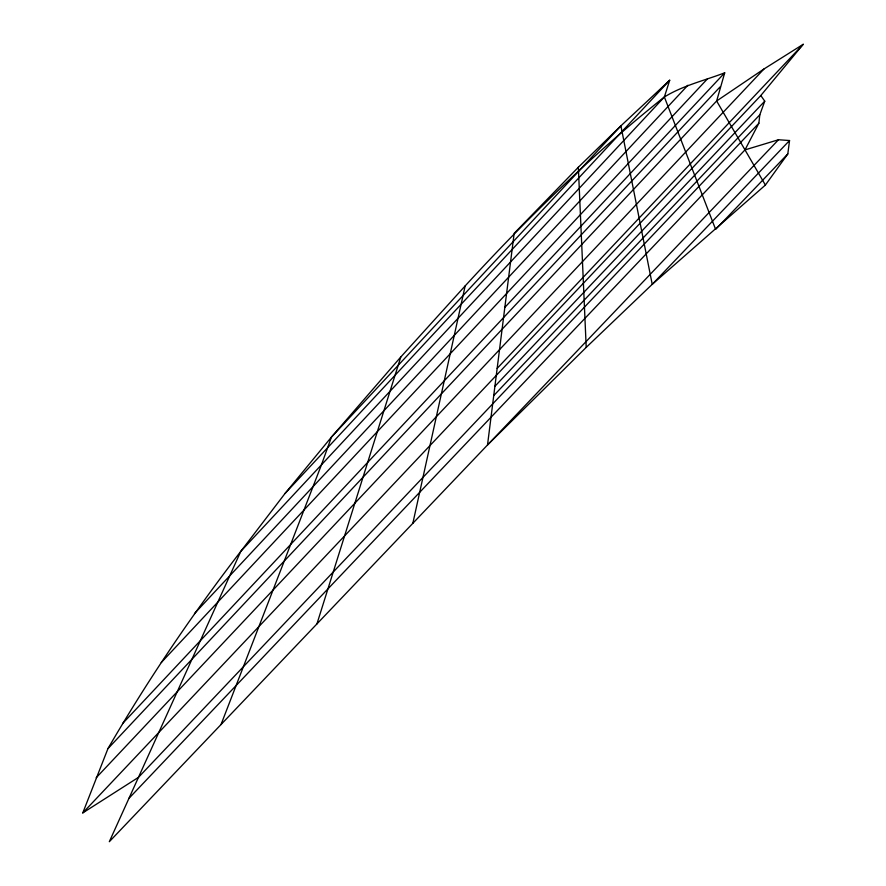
<?xml version="1.0" encoding="UTF-8"?>
<svg xmlns="http://www.w3.org/2000/svg" width="886" height="886" viewBox="0 0 886 886"><rect width="100%" height="100%" fill="white"/><g stroke="black" fill="none" stroke-linecap="round" stroke-linejoin="round"><path stroke-width="1.33" d="M758.87 123.243L759.8 114.803L764.751 101.181L760.819 95.522L803.214 44.3L763.976 68.986L716.641 100.982L107.937 748.637L82.786 812.905L138.46 777.365L758.87 123.243L744.993 149.889L128.968 798.319M107.937 748.637C147.785 680.005 192.384 614.175 240.815 551.325L664.367 96.984L669.705 80.238L620.898 125.845L578.348 167.244L514.157 233.361L487.521 444.971L586.211 347.39L652.218 284.34L765.393 185.063L787.809 153.931L789.548 140.531L778.484 139.755L744.993 149.889M412.843 523.305L465.172 285.901C527.059 218.454 592.734 154.064 664.367 96.984C683.073 85.466 704.403 80.571 724.715 72.818L716.641 100.982L765.393 185.063M316.922 623.932L400.804 356.98L465.172 285.901M221.024 724.538L321.452 464.829L331.419 437.13L400.804 356.98M789.548 140.531L652.218 284.34L620.898 125.845L331.419 437.13L285.048 493.458L240.815 551.325L109.321 841.7L778.484 139.755M285.048 493.458L669.705 80.238M194.477 613.566L687.901 85.244M161.252 662.551L707.139 79.197M504.843 307.376L724.715 72.818M122.578 723.552L720.108 86.883M96.175 777.764L763.976 68.986M497.168 368.388L803.214 44.3M82.786 812.905L760.819 95.522M494.909 386.296L764.751 101.181M493.735 395.61L759.8 114.803M787.809 153.931L715.633 229.396L664.367 96.984M578.348 167.244L586.211 347.39"/></g></svg>
